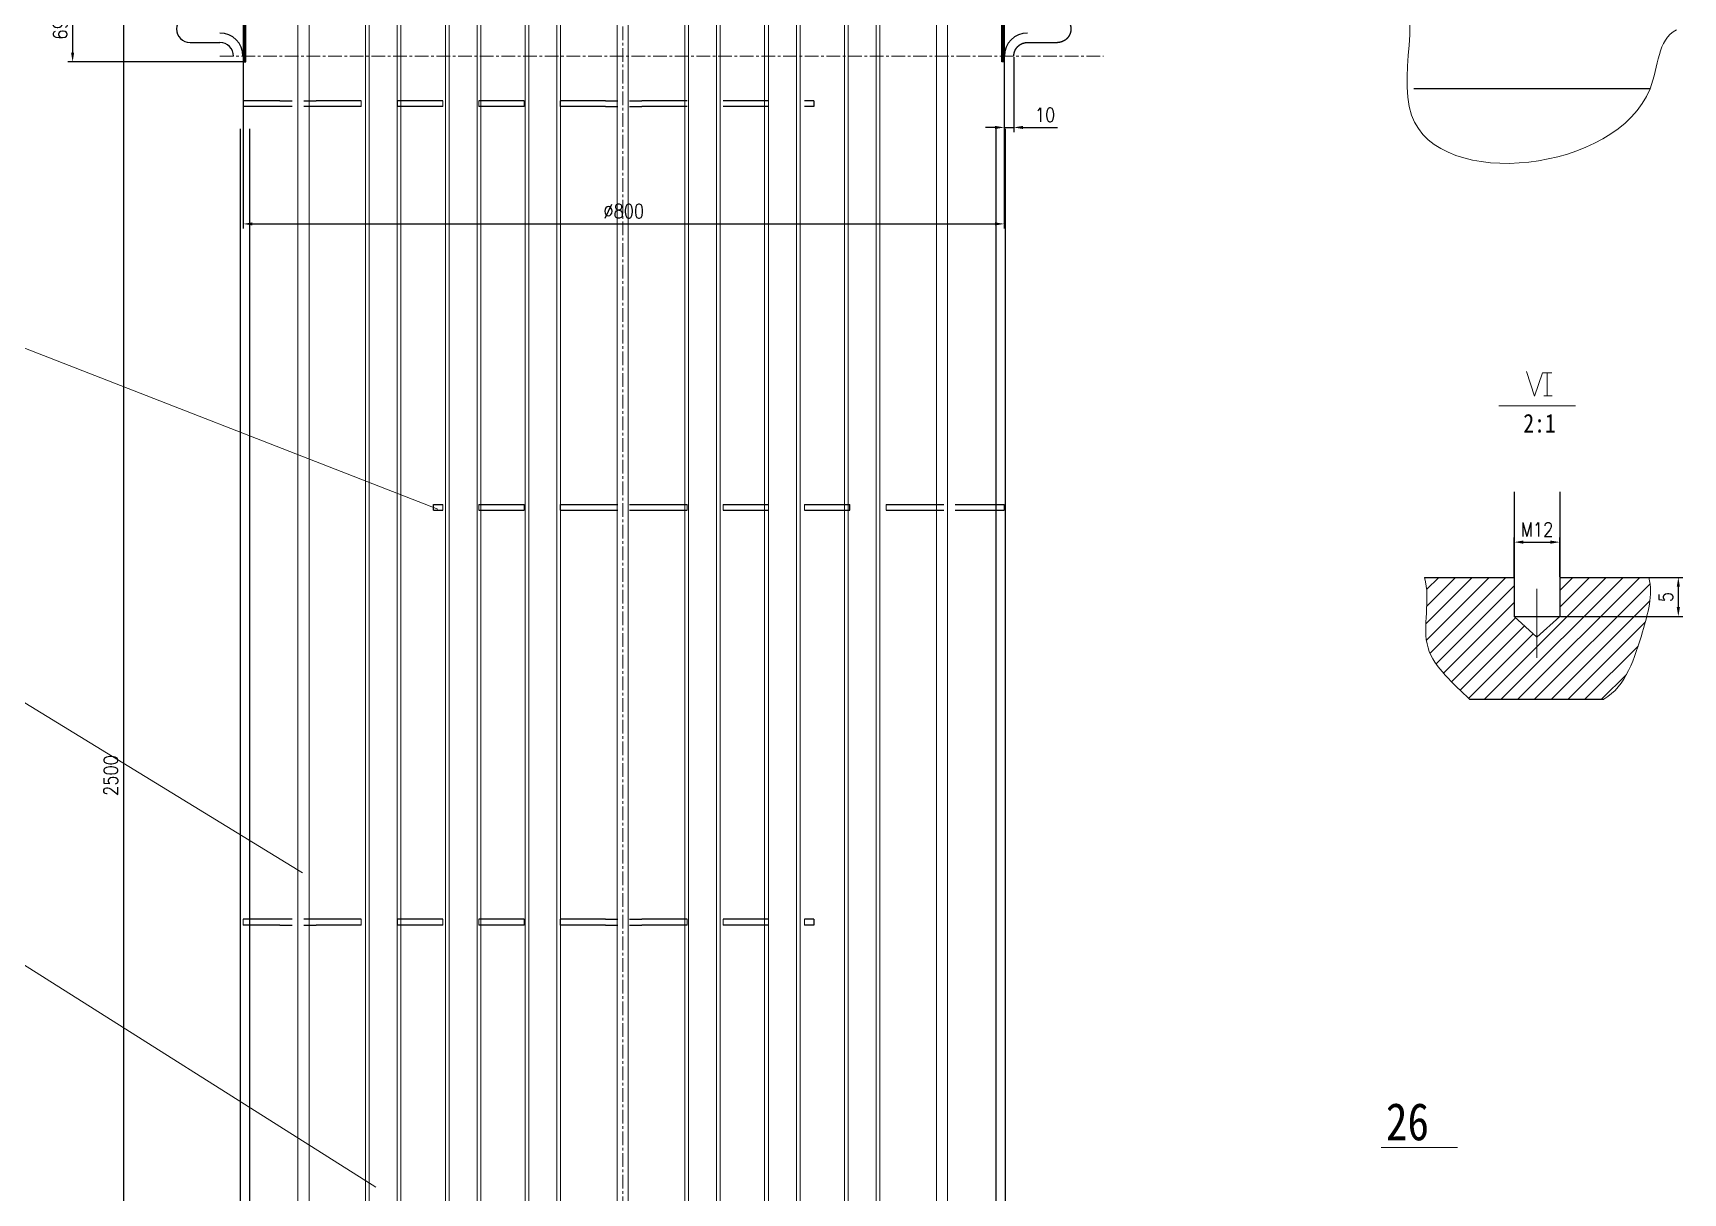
# Model space of a CAD drawing. Header units: millimetres. Extents: x -8339 to 1608, y -494 to 6634.
# Drawn here: x -7426 to -5656, y 2402 to 3646 of the extents above; entities that cross this region are included whole.
import ezdxf

# ---------------------------------------------------------------- set-up
doc = ezdxf.new("R2010")
doc.units = ezdxf.units.MM
doc.header["$LTSCALE"] = 38.720001
doc.linetypes.add('CENTER', pattern=[0.6, 0.375, -0.075, 0.075, -0.075])
doc.layers.get('0').update_dxf_attribs({"lineweight": 18})
for name, color, linetype, lineweight, true_color in [('中心线', 7, 'CENTER', 18, 0xcc0000), ('标注线', 3, 'Continuous', 9, 0x00ff00), ('细实线', 7, 'Continuous', 18, 0x002699)]:
    doc.layers.add(name, color=color, linetype=linetype, lineweight=lineweight, true_color=true_color)
doc.layers.add('粗实线', color=7, linetype='Continuous')
doc.styles.get("Standard").update_dxf_attribs({"font": 'txt.shx', "width": 0.85, "bigfont": 'gbcbig.shx'})
doc.dimstyles.new('ISO-25', dxfattribs={"dimtxt": 15, "dimasz": 10, "dimexe": 5, "dimexo": 0.625, "dimgap": 6, "dimtad": 1, "dimdec": 0, "dimtxsty": 'Standard', "dimcen": 2.5, "dimdle": 20, "dimadec": 0, "dimazin": 0, "dimtfac": 1, "dimtdec": 0, "dimtmove": 0, "dimatfit": 3, "dimfxl": 1, "dimlwd": -1, "dimlwe": -1, "dimarcsym": 0})

# ---------------------------------------------------------------- blocks, each defined once
blk = doc.blocks.new('*X9')
at = {"layer": '标注线', "lineweight": 18}
for points in [[(-7190.3, 3442.8), (-7190.3, 3439.5), (-7200.3, 3441.2)], [(-6394, 3442.8), (-6394, 3439.5), (-6384, 3441.2)]]:
    blk.add_hatch(color=0, dxfattribs=at).paths.add_polyline_path(points, flags=0)
at = {"layer": '标注线', "color": 0, "lineweight": -2}
for p, q in [((-7200.3, 3614.3), (-7200.3, 3436.2)), ((-6384, 3620.5), (-6384, 3436.2)), ((-7190.3, 3441.2), (-6394, 3441.2))]:
    blk.add_line(p, q, dxfattribs=at)
at = {"layer": '标注线', "color": 0, "insert": (-6792.1, 3454.7), "char_height": 15, "width": 71.946, "attachment_point": 5}
blk.add_mtext('\\T1;%%C800', dxfattribs=at)
blk = doc.blocks.new('*X10')
at = {"layer": '标注线', "lineweight": 18}
for points in [[(-6394, 3546.3), (-6394, 3542.9), (-6384, 3544.6)], [(-6363.8, 3546.3), (-6363.8, 3542.9), (-6373.8, 3544.6)]]:
    blk.add_hatch(color=0, dxfattribs=at).paths.add_polyline_path(points, flags=0)
at = {"layer": '标注线', "color": 0, "lineweight": -2}
for p, q in [((-6384, 3619.9), (-6384, 3539.6)), ((-6373.8, 3619.9), (-6373.8, 3539.6)), ((-6394, 3544.6), (-6404, 3544.6)), ((-6384, 3544.6), (-6373.8, 3544.6)), ((-6363.8, 3544.6), (-6326.9, 3544.6))]:
    blk.add_line(p, q, dxfattribs=at)
at = {"layer": '标注线', "color": 0, "insert": (-6340.3, 3558.1), "char_height": 15, "width": 36.429, "attachment_point": 5}
blk.add_mtext('\\T1;10', dxfattribs=at)
blk = doc.blocks.new('*X17')
at = {"layer": '标注线', "lineweight": 30}
for points in [[(-7330.3, 4091.4), (-7327, 4091.4), (-7328.6, 4101.4)], [(-7330.3, 1608.2), (-7327, 1608.2), (-7328.6, 1598.2)]]:
    blk.add_hatch(color=0, dxfattribs=at).paths.add_polyline_path(points, flags=0)
at = {"layer": '标注线', "color": 0, "lineweight": -2}
for p, q in [((-7270.1, 4101.4), (-7333.6, 4101.4)), ((-7328.6, 4091.4), (-7328.6, 1608.2)), ((-7251.4, 1598.2), (-7333.6, 1598.2))]:
    blk.add_line(p, q, dxfattribs=at)
at = {"layer": '标注线', "color": 0, "lineweight": 18, "insert": (-7342.1, 2849.8), "char_height": 15, "width": 72.857, "attachment_point": 5, "rotation": 90}
blk.add_mtext('\\T1;2500', dxfattribs=at)
blk = doc.blocks.new('*X18')
at = {"layer": '标注线', "lineweight": 30}
for points in [[(-7501.1, 5707), (-7497.7, 5707), (-7499.4, 5717)], [(-7501.1, 1608.2), (-7497.7, 1608.2), (-7499.4, 1598.2)]]:
    blk.add_hatch(color=0, dxfattribs=at).paths.add_polyline_path(points, flags=0)
at = {"layer": '标注线', "color": 0, "lineweight": -2}
for p, q in [((-7267.3, 5717), (-7504.4, 5717)), ((-7499.4, 5707), (-7499.4, 1608.2)), ((-7239, 1598.2), (-7504.4, 1598.2))]:
    blk.add_line(p, q, dxfattribs=at)
at = {"layer": '标注线', "color": 0, "lineweight": 18, "insert": (-7512.9, 3657.6), "char_height": 15, "width": 72.857, "attachment_point": 5, "rotation": 90}
blk.add_mtext('\\T1;4119', dxfattribs=at)
blk = doc.blocks.new('*X20')
at = {"layer": '标注线', "lineweight": 18}
for points in [[(-7384.8, 3674.2), (-7381.4, 3674.2), (-7383.1, 3684.2)], [(-7384.8, 3624.9), (-7381.4, 3624.9), (-7383.1, 3614.9)]]:
    blk.add_hatch(color=0, dxfattribs=at).paths.add_polyline_path(points, flags=0)
at = {"layer": '标注线', "color": 0, "lineweight": -2}
for p, q in [((-7198.1, 3684.2), (-7388.1, 3684.2)), ((-7383.1, 3674.2), (-7383.1, 3624.9)), ((-7198.1, 3614.9), (-7388.1, 3614.9))]:
    blk.add_line(p, q, dxfattribs=at)
at = {"layer": '标注线', "color": 0, "lineweight": 18, "insert": (-7396.6, 3649.6), "char_height": 15, "width": 36.429, "attachment_point": 5, "rotation": 90}
blk.add_mtext('\\T1;69', dxfattribs=at)
blk = doc.blocks.new('*X30')
at = {"layer": '细实线', "lineweight": 18}
for points in [[(-5827.3, 3101.7), (-5827.3, 3098.3), (-5837.3, 3100)], [(-5798.3, 3101.7), (-5798.3, 3098.3), (-5788.3, 3100)]]:
    blk.add_hatch(color=0, dxfattribs=at).paths.add_polyline_path(points, flags=0)
at = {"layer": '细实线', "color": 0, "lineweight": -2}
for p, q in [((-5837.3, 3062.8), (-5837.3, 3105)), ((-5827.3, 3100), (-5798.3, 3100)), ((-5788.3, 3062.8), (-5788.3, 3105))]:
    blk.add_line(p, q, dxfattribs=at)
at = {"layer": '细实线', "color": 0, "lineweight": 18, "insert": (-5812.8, 3113.5), "char_height": 15, "width": 58.286, "attachment_point": 5}
blk.add_mtext('\\T1;M12', dxfattribs=at)
blk = doc.blocks.new('*X31')
at = {"layer": '细实线', "lineweight": 18}
for points in [[(-5662.9, 3052.2), (-5659.5, 3052.2), (-5661.2, 3062.2)], [(-5662.9, 3030.3), (-5659.5, 3030.3), (-5661.2, 3020.3)]]:
    blk.add_hatch(color=0, dxfattribs=at).paths.add_polyline_path(points, flags=0)
at = {"layer": '细实线', "color": 0, "lineweight": -2}
for p, q in [((-5787.7, 3062.2), (-5656.2, 3062.2)), ((-5661.2, 3030.3), (-5661.2, 3052.2)), ((-5787.7, 3020.3), (-5656.2, 3020.3))]:
    blk.add_line(p, q, dxfattribs=at)
at = {"layer": '细实线', "color": 0, "lineweight": 18, "insert": (-5674.7, 3041.2), "char_height": 15, "width": 18.214, "attachment_point": 5, "rotation": 90}
blk.add_mtext('\\T1;5', dxfattribs=at)

msp = doc.modelspace()

# ---------------------------------------------------------------- hatches: boundary and pattern name
at = {"layer": '标注线'}
h = msp.add_hatch(dxfattribs=at)
h.set_pattern_fill('ANSI31', color=256, scale=0.25, style=0)
h.paths.add_polyline_path([(-6384, 3684.2), (-6386.8, 3684.2), (-6386.8, 3614.9), (-6384, 3614.9)], flags=0)
h.paths.add_polyline_path([(-7197.5, 3684.2), (-7200.3, 3684.2), (-7200.3, 3621.1), (-7197.5, 3621.1)], flags=0)
at = {"layer": '标注线', "lineweight": 18}
h = msp.add_hatch(dxfattribs=at)
h.set_pattern_fill('ANSI31', color=3, scale=0.25, style=0)
h.paths.add_polyline_path([(-7197.5, 3621.1), (-7200.3, 3621.1), (-7200.3, 3614.9), (-7197.5, 3614.9)], flags=0)
at = {"layer": '细实线', "lineweight": 30}
h = msp.add_hatch(dxfattribs=at)
h.set_pattern_fill('ANSI31', color=256, scale=4, style=0)
edge = h.paths.add_edge_path(flags=0)
edge.add_spline(control_points=[(-5741, 2931.5), (-5717.3, 2945.9), (-5701.5, 2996.4), (-5688.2, 3043.1), (-5692.8, 3062.2)], knot_values=[0, 0, 0, 0, 84.863356, 144.740299, 144.740299, 144.740299, 144.740299], weights=[1, 1, 1, 1, 1], degree=3, periodic=0)
edge.add_line((-5692.8, 3062.2), (-5788.3, 3062.2))
edge.add_line((-5788.3, 3062.2), (-5788.3, 3020.3))
edge.add_line((-5788.3, 3020.3), (-5812.8, 2998))
edge.add_line((-5812.8, 2998), (-5837.3, 3020.3))
edge.add_line((-5837.3, 3020.3), (-5837.3, 3062.2))
edge.add_line((-5837.3, 3062.2), (-5933.5, 3062.2))
edge.add_spline(control_points=[(-5933.5, 3062.2), (-5926.2, 3038), (-5946.1, 2983), (-5901.7, 2948.5), (-5885.2, 2931.5)], knot_values=[0, 0, 0, 0, 76.202028, 147.499423, 147.499423, 147.499423, 147.499423], weights=[1, 1, 1, 1, 1], degree=3, periodic=0)
edge.add_line((-5885.2, 2931.5), (-5741, 2931.5))

# ---------------------------------------------------------------- linework, layer by layer
at = {"color": 7, "linetype": 'Continuous'}
for p, q in [((-7073.5, 3573.1), (-7073.5, 3567)), ((-7034.7, 3573.1), (-7034.7, 3567)), ((-6986.2, 3573.1), (-6986.2, 3567)), ((-6947.4, 3573.1), (-6947.4, 3567)), ((-6898.8, 3573.1), (-6898.8, 3567)), ((-6860.1, 3573.1), (-6860.1, 3567)), ((-6986.2, 3134.4), (-6986.2, 3140.5)), ((-6947.4, 3134.4), (-6947.4, 3140.5)), ((-6898.8, 3134.4), (-6898.8, 3140.5)), ((-6860.1, 3134.4), (-6860.1, 3140.5)), ((-6724.2, 3134.4), (-6724.2, 3140.5)), ((-6685.4, 3134.4), (-6685.4, 3140.5)), ((-6636.9, 3134.4), (-6636.9, 3140.5)), ((-6598.1, 3134.4), (-6598.1, 3140.5)), ((-6510.8, 3134.4), (-6510.8, 3140.5)), ((-6384, 3134.4), (-6384, 3140.5)), ((-7200.3, 2695.6), (-7200.3, 2689.5)), ((-7073.5, 2695.6), (-7073.5, 2689.5)), ((-7034.7, 2695.6), (-7034.7, 2689.5)), ((-6986.2, 2695.6), (-6986.2, 2689.5)), ((-6947.4, 2695.6), (-6947.4, 2689.5)), ((-6898.8, 2695.6), (-6898.8, 2689.5)), ((-6860.1, 2695.6), (-6860.1, 2689.5)), ((-6724.2, 2695.6), (-6724.2, 2689.5)), ((-6685.4, 2695.6), (-6685.4, 2689.5)), ((-6636.9, 2695.6), (-6636.9, 2689.5)), ((-6598.1, 2695.6), (-6598.1, 2689.5))]:
    msp.add_line(p, q, dxfattribs=at)
at = {"layer": '中心线'}
for p, q in [((-6793.2, 6254.8), (-6793.2, 1037)), ((-7225.1, 3621.1), (-6277.7, 3621.1))]:
    msp.add_line(p, q, dxfattribs=at)
at = {"layer": '粗实线', "color": 7, "linetype": 'Continuous'}
for p, q in [((-7257.2, 3635.6), (-7225.1, 3635.6)), ((-7257.2, 3635.6), (-7225.1, 3635.6)), ((-6359.2, 3635.6), (-6327.1, 3635.6)), ((-6359.2, 3635.6), (-6327.1, 3635.6)), ((-7160.8, 3573.1), (-7200.3, 3573.1)), ((-7200.3, 3573.1), (-7200.3, 3567)), ((-7160.8, 3573.1), (-7200.3, 3573.1)), ((-7160.8, 3567), (-7200.3, 3567)), ((-7160.8, 3567), (-7200.3, 3567)), ((-7073.5, 3573.1), (-7122, 3573.1)), ((-7073.5, 3573.1), (-7122, 3573.1)), ((-7073.5, 3567), (-7122, 3567)), ((-7073.5, 3567), (-7122, 3567)), ((-6986.2, 3573.1), (-7034.7, 3573.1)), ((-6986.2, 3573.1), (-7034.7, 3573.1)), ((-6986.2, 3567), (-7034.7, 3567)), ((-6986.2, 3567), (-7034.7, 3567)), ((-6898.8, 3573.1), (-6947.4, 3573.1)), ((-6898.8, 3573.1), (-6947.4, 3573.1)), ((-6898.8, 3567), (-6947.4, 3567)), ((-6898.8, 3567), (-6947.4, 3567)), ((-6811.5, 3573.1), (-6860.1, 3573.1)), ((-6811.5, 3573.1), (-6860.1, 3573.1)), ((-6811.5, 3567), (-6860.1, 3567)), ((-6811.5, 3567), (-6860.1, 3567)), ((-6724.2, 3573.1), (-6772.8, 3573.1)), ((-6724.2, 3573.1), (-6772.8, 3573.1)), ((-6724.2, 3567), (-6772.8, 3567)), ((-6724.2, 3567), (-6772.8, 3567)), ((-6636.9, 3573.1), (-6685.4, 3573.1)), ((-6636.9, 3573.1), (-6685.4, 3573.1)), ((-6636.9, 3567), (-6685.4, 3567)), ((-6636.9, 3567), (-6685.4, 3567)), ((-6588.1, 3573.1), (-6598.1, 3573.1)), ((-6588.1, 3573.1), (-6598.1, 3573.1)), ((-6588.1, 3567), (-6598.1, 3567)), ((-6588.1, 3567), (-6598.1, 3567)), ((-6588.1, 3573.1), (-6588.1, 3567)), ((-7203.3, 3543), (-7203.3, 1595.2)), ((-7203.3, 3543), (-7203.3, 1595.2)), ((-7193.3, 3543), (-7193.3, 1595.2)), ((-7193.3, 3543), (-7193.3, 1595.2)), ((-6393, 3543), (-6393, 1962.3)), ((-6393, 3543), (-6393, 1962.3)), ((-6383, 3543), (-6383, 2027.4)), ((-6383, 3543), (-6383, 2027.4)), ((-6996.2, 3134.4), (-6996.2, 3140.5)), ((-6996.2, 3140.5), (-6986.2, 3140.5)), ((-6996.2, 3134.4), (-6996.2, 3140.5)), ((-6996.2, 3140.5), (-6986.2, 3140.5)), ((-6996.2, 3134.4), (-6986.2, 3134.4)), ((-6996.2, 3134.4), (-6986.2, 3134.4)), ((-6947.4, 3140.5), (-6898.8, 3140.5)), ((-6947.4, 3140.5), (-6898.8, 3140.5)), ((-6947.4, 3134.4), (-6898.8, 3134.4)), ((-6947.4, 3134.4), (-6898.8, 3134.4)), ((-6860.1, 3140.5), (-6811.5, 3140.5)), ((-6860.1, 3140.5), (-6811.5, 3140.5)), ((-6860.1, 3134.4), (-6811.5, 3134.4)), ((-6860.1, 3134.4), (-6811.5, 3134.4)), ((-6772.8, 3140.5), (-6724.2, 3140.5)), ((-6772.8, 3140.5), (-6724.2, 3140.5)), ((-6772.8, 3134.4), (-6724.2, 3134.4)), ((-6772.8, 3134.4), (-6724.2, 3134.4)), ((-6685.4, 3140.5), (-6636.9, 3140.5)), ((-6685.4, 3140.5), (-6636.9, 3140.5)), ((-6685.4, 3134.4), (-6636.9, 3134.4)), ((-6685.4, 3134.4), (-6636.9, 3134.4)), ((-6598.1, 3140.5), (-6549.6, 3140.5)), ((-6598.1, 3140.5), (-6549.6, 3140.5)), ((-6598.1, 3134.4), (-6549.6, 3134.4)), ((-6598.1, 3134.4), (-6549.6, 3134.4)), ((-6549.6, 3134.4), (-6549.6, 3140.5)), ((-6510.8, 3140.5), (-6462.3, 3140.5)), ((-6510.8, 3140.5), (-6462.3, 3140.5)), ((-6510.8, 3134.4), (-6462.3, 3134.4)), ((-6510.8, 3134.4), (-6462.3, 3134.4)), ((-6423.5, 3140.5), (-6384, 3140.5)), ((-6423.5, 3140.5), (-6384, 3140.5)), ((-6423.5, 3134.4), (-6384, 3134.4)), ((-6423.5, 3134.4), (-6384, 3134.4)), ((-7160.8, 2695.6), (-7200.3, 2695.6)), ((-7160.8, 2695.6), (-7200.3, 2695.6)), ((-7073.5, 2695.6), (-7122, 2695.6)), ((-7073.5, 2695.6), (-7122, 2695.6)), ((-6986.2, 2695.6), (-7034.7, 2695.6)), ((-6986.2, 2695.6), (-7034.7, 2695.6)), ((-6898.8, 2695.6), (-6947.4, 2695.6)), ((-6898.8, 2695.6), (-6947.4, 2695.6)), ((-6811.5, 2695.6), (-6860.1, 2695.6)), ((-6811.5, 2695.6), (-6860.1, 2695.6)), ((-6724.2, 2695.6), (-6772.8, 2695.6)), ((-6724.2, 2695.6), (-6772.8, 2695.6)), ((-6636.9, 2695.6), (-6685.4, 2695.6)), ((-6636.9, 2695.6), (-6685.4, 2695.6)), ((-6588.1, 2695.6), (-6598.1, 2695.6)), ((-6588.1, 2695.6), (-6598.1, 2695.6)), ((-6588.1, 2695.6), (-6588.1, 2689.5)), ((-6588.1, 2695.6), (-6588.1, 2689.5)), ((-7160.8, 2689.5), (-7200.3, 2689.5)), ((-7160.8, 2689.5), (-7200.3, 2689.5)), ((-7073.5, 2689.5), (-7122, 2689.5)), ((-7073.5, 2689.5), (-7122, 2689.5)), ((-6986.2, 2689.5), (-7034.7, 2689.5)), ((-6986.2, 2689.5), (-7034.7, 2689.5)), ((-6898.8, 2689.5), (-6947.4, 2689.5)), ((-6898.8, 2689.5), (-6947.4, 2689.5)), ((-6811.5, 2689.5), (-6860.1, 2689.5)), ((-6811.5, 2689.5), (-6860.1, 2689.5)), ((-6724.2, 2689.5), (-6772.8, 2689.5)), ((-6724.2, 2689.5), (-6772.8, 2689.5)), ((-6636.9, 2689.5), (-6685.4, 2689.5)), ((-6636.9, 2689.5), (-6685.4, 2689.5)), ((-6588.1, 2689.5), (-6598.1, 2689.5)), ((-6588.1, 2689.5), (-6598.1, 2689.5))]:
    msp.add_line(p, q, dxfattribs=at)
at = {"layer": '粗实线', "color": 40, "linetype": 'Continuous'}
msp.add_line((-5691.5, 3586), (-5944.8, 3586), dxfattribs=at)
at = {"layer": '粗实线'}
for p, q in [((-7160.8, 3573.1), (-7147.5, 3573.1)), ((-7147.5, 3567), (-7160.8, 3567)), ((-7135.3, 3573.1), (-7122, 3573.1)), ((-7122, 3567), (-7135.3, 3567)), ((-6811.5, 3573.1), (-6798.3, 3573.1)), ((-6811.5, 3567), (-6798.3, 3567)), ((-6786, 3573.1), (-6772.8, 3573.1)), ((-6786, 3567), (-6772.8, 3567)), ((-5837.3, 3154.1), (-5837.3, 3020.3)), ((-5788.3, 3153.9), (-5788.3, 3020.3)), ((-6811.5, 3140.5), (-6798.3, 3140.5)), ((-6811.5, 3134.4), (-6798.3, 3134.4)), ((-6786, 3140.5), (-6772.8, 3140.5)), ((-6786, 3134.4), (-6772.8, 3134.4)), ((-6462.3, 3140.5), (-6449, 3140.5)), ((-6462.3, 3134.4), (-6449, 3134.4)), ((-6436.8, 3140.5), (-6423.5, 3140.5)), ((-6436.8, 3134.4), (-6423.5, 3134.4)), ((-5837.3, 3020.3), (-5788.3, 3020.3)), ((-7147.5, 2695.6), (-7160.8, 2695.6)), ((-7122, 2695.6), (-7135.3, 2695.6)), ((-6811.5, 2695.6), (-6798.3, 2695.6)), ((-6786, 2695.6), (-6772.8, 2695.6)), ((-7160.8, 2689.5), (-7147.5, 2689.5)), ((-7135.3, 2689.5), (-7122, 2689.5)), ((-6811.5, 2689.5), (-6798.3, 2689.5)), ((-6786, 2689.5), (-6772.8, 2689.5))]:
    msp.add_line(p, q, dxfattribs=at)
at = {"layer": '粗实线', "lineweight": 18}
for p, q in [((-5824.1, 3283), (-5815.4, 3256.5)), ((-5815.4, 3256.5), (-5806.7, 3281.6)), ((-5806.7, 3281.6), (-5796.8, 3281.6)), ((-5801.7, 3281.6), (-5801.7, 3256.8)), ((-5805.6, 3256.8), (-5796.6, 3256.8)), ((-5853.6, 3246), (-5771.4, 3246)), ((-5837.3, 3020.3), (-5812.8, 2998)), ((-5812.8, 2998), (-5788.3, 3020.3))]:
    msp.add_line(p, q, dxfattribs=at)
at = {"layer": '粗实线', "color": 6, "linetype": 'Continuous'}
for p, q in [((-5933.5, 3062.2), (-5837.3, 3062.2)), ((-5788.3, 3062.2), (-5692.8, 3062.2)), ((-5885.2, 2931.5), (-5741, 2931.5))]:
    msp.add_line(p, q, dxfattribs=at)
at = {"layer": '粗实线'}
for points in [[(-7200.3, 3614.9), (-7197.5, 3614.9), (-7197.5, 3684.2), (-7200.3, 3684.2)], [(-6384, 3614.9), (-6386.8, 3614.9), (-6386.8, 3684.2), (-6384, 3684.2)]]:
    msp.add_lwpolyline(points, close=True, dxfattribs=at)
at = {"layer": '粗实线', "color": 7, "linetype": 'Continuous'}
for centre, radius, start, end in [((-7257.2, 3650.2), 14.5, 90, 270), ((-7225.1, 3621.1), 24.7, 0, 90), ((-6359.2, 3621.1), 24.7, 90, 180), ((-7225.1, 3621.1), 14.5, 0, 90)]:
    msp.add_arc(centre, radius, start, end, dxfattribs=at)
for points, knots in [([(-6327.1, 3664.7), (-6327, 3664.7), (-6326.9, 3664.7), (-6326.6, 3664.7), (-6326.4, 3664.7), (-6326.2, 3664.7), (-6325.9, 3664.7), (-6325.7, 3664.7), (-6325.4, 3664.6), (-6325.2, 3664.6), (-6324.9, 3664.6), (-6324.6, 3664.5), (-6324.4, 3664.5), (-6324.1, 3664.4), (-6323.8, 3664.4), (-6323.6, 3664.3), (-6323.3, 3664.2), (-6323, 3664.1), (-6322.8, 3664.1), (-6322.6, 3664), (-6322.5, 3664), (-6322.3, 3663.9), (-6322.2, 3663.9), (-6322, 3663.8), (-6321.9, 3663.8), (-6321.7, 3663.7), (-6321.6, 3663.6), (-6321.5, 3663.6), (-6321.3, 3663.5), (-6321.2, 3663.5), (-6321, 3663.4), (-6320.9, 3663.3), (-6320.7, 3663.3), (-6320.6, 3663.2), (-6320.4, 3663.1), (-6320.3, 3663), (-6320.1, 3663), (-6320, 3662.9), (-6319.8, 3662.8), (-6319.7, 3662.7), (-6319.5, 3662.6), (-6319.4, 3662.5), (-6319.2, 3662.4), (-6319.1, 3662.3), (-6319, 3662.2), (-6318.8, 3662.1), (-6318.7, 3662), (-6318.5, 3661.9), (-6318.4, 3661.8), (-6318.2, 3661.7), (-6318.1, 3661.6), (-6317.9, 3661.5), (-6317.8, 3661.4), (-6317.7, 3661.2), (-6317.5, 3661.1), (-6317.4, 3661), (-6317.2, 3660.9), (-6317.1, 3660.7), (-6316.9, 3660.6), (-6316.8, 3660.5), (-6316.7, 3660.3), (-6316.5, 3660.2), (-6316.4, 3660), (-6316.3, 3659.9), (-6316.1, 3659.7), (-6316, 3659.6), (-6315.9, 3659.4), (-6315.8, 3659.3), (-6315.6, 3659.1), (-6315.5, 3659), (-6315.4, 3658.8), (-6315.3, 3658.6), (-6315.1, 3658.5), (-6315, 3658.3), (-6314.9, 3658.1), (-6314.8, 3657.9), (-6314.7, 3657.8), (-6314.6, 3657.6), (-6314.5, 3657.4), (-6314.4, 3657.2), (-6314.3, 3657), (-6314.2, 3656.8), (-6314.1, 3656.6), (-6314, 3656.5), (-6313.9, 3656.3), (-6313.8, 3656.1), (-6313.7, 3655.9), (-6313.6, 3655.7), (-6313.5, 3655.5), (-6313.5, 3655.2), (-6313.4, 3655), (-6313.3, 3654.8), (-6313.2, 3654.6), (-6313.2, 3654.4), (-6313.1, 3654.2), (-6313.1, 3654), (-6313, 3653.8), (-6312.9, 3653.5), (-6312.9, 3653.3), (-6312.9, 3653.1), (-6312.8, 3652.9), (-6312.8, 3652.7), (-6312.7, 3652.4), (-6312.7, 3652.2), (-6312.7, 3652), (-6312.6, 3651.8), (-6312.6, 3651.5), (-6312.6, 3651.3), (-6312.6, 3651.1), (-6312.6, 3650.9), (-6312.6, 3650.6), (-6312.6, 3650.4), (-6312.6, 3650.2), (-6312.6, 3650), (-6312.6, 3649.7), (-6312.6, 3649.5), (-6312.6, 3649.3), (-6312.6, 3649.1), (-6312.6, 3648.8), (-6312.6, 3648.6), (-6312.7, 3648.4), (-6312.7, 3648.2), (-6312.7, 3647.9), (-6312.8, 3647.7), (-6312.8, 3647.5), (-6312.9, 3647.3), (-6312.9, 3647), (-6312.9, 3646.8), (-6313, 3646.6), (-6313.1, 3646.4), (-6313.1, 3646.2), (-6313.2, 3646), (-6313.2, 3645.8), (-6313.3, 3645.5), (-6313.4, 3645.3), (-6313.5, 3645.1), (-6313.5, 3644.9), (-6313.6, 3644.7), (-6313.7, 3644.5), (-6313.8, 3644.3), (-6313.9, 3644.1), (-6314, 3643.9), (-6314.1, 3643.7), (-6314.2, 3643.5), (-6314.3, 3643.3), (-6314.4, 3643.2), (-6314.5, 3643), (-6314.6, 3642.8), (-6314.7, 3642.6), (-6314.8, 3642.4), (-6314.9, 3642.3), (-6315, 3642.1), (-6315.1, 3641.9), (-6315.3, 3641.7), (-6315.4, 3641.6), (-6315.5, 3641.4), (-6315.6, 3641.2), (-6315.8, 3641.1), (-6315.9, 3640.9), (-6316, 3640.8), (-6316.1, 3640.6), (-6316.3, 3640.5), (-6316.4, 3640.3), (-6316.5, 3640.2), (-6316.7, 3640), (-6316.8, 3639.9), (-6316.9, 3639.8), (-6317.1, 3639.6), (-6317.2, 3639.5), (-6317.4, 3639.4), (-6317.5, 3639.3), (-6317.7, 3639.1), (-6317.8, 3639), (-6317.9, 3638.9), (-6318.1, 3638.8), (-6318.2, 3638.7), (-6318.4, 3638.6), (-6318.5, 3638.4), (-6318.7, 3638.3), (-6318.8, 3638.2), (-6319, 3638.1), (-6319.1, 3638), (-6319.2, 3637.9), (-6319.4, 3637.9), (-6319.5, 3637.8), (-6319.7, 3637.7), (-6319.8, 3637.6), (-6320, 3637.5), (-6320.1, 3637.4), (-6320.3, 3637.3), (-6320.4, 3637.3), (-6320.6, 3637.2), (-6320.7, 3637.1), (-6320.9, 3637), (-6321, 3637), (-6321.2, 3636.9), (-6321.3, 3636.8), (-6321.5, 3636.8), (-6321.6, 3636.7), (-6321.7, 3636.7), (-6321.9, 3636.6), (-6322, 3636.6), (-6322.2, 3636.5), (-6322.3, 3636.5), (-6322.5, 3636.4), (-6322.6, 3636.4), (-6322.8, 3636.3), (-6323, 3636.2), (-6323.3, 3636.1), (-6323.6, 3636.1), (-6323.8, 3636), (-6324.1, 3636), (-6324.4, 3635.9), (-6324.6, 3635.9), (-6324.9, 3635.8), (-6325.2, 3635.8), (-6325.4, 3635.7), (-6325.7, 3635.7), (-6325.9, 3635.7), (-6326.2, 3635.7), (-6326.4, 3635.7), (-6326.6, 3635.7), (-6326.9, 3635.6), (-6327, 3635.6), (-6327.1, 3635.6)], [0, 0, 0, 0, 23492.258462, 47354.403282, 71592.115046, 96211.054513, 121216.853968, 146615.108538, 172411.360157, 198611.090237, 225219.702252, 252242.510221, 279684.722652, 307551.427921, 335847.575834, 364577.961241, 393747.204539, 423359.733703, 453419.762747, 468619.039389, 483931.66828, 499358.105574, 514898.790753, 530554.145686, 546324.572607, 562210.453064, 578212.149956, 594330.003263, 610564.331265, 626915.429523, 643383.569613, 659968.99872, 676671.937849, 693492.582604, 710431.101062, 727487.632571, 744662.288946, 761955.15134, 779366.270369, 796895.665224, 814543.322862, 832309.196308, 850193.205028, 868195.233676, 886315.130607, 904552.706905, 922907.737411, 941379.956738, 959969.061674, 978674.708744, 997496.511873, 1016434.045159, 1035486.838767, 1054654.380564, 1073936.114105, 1093331.437596, 1112839.704085, 1132460.220437, 1152192.24634, 1172034.995446, 1191987.631143, 1212049.26976, 1232218.978103, 1252495.773623, 1272878.623322, 1293366.44456, 1313958.102743, 1334652.412901, 1355448.138898, 1376343.992144, 1397338.63394, 1418430.672021, 1439618.663759, 1460901.112861, 1482276.473198, 1503743.145737, 1525299.47996, 1546943.774677, 1568674.277723, 1590489.185341, 1612386.645748, 1634364.754697, 1656421.561199, 1678555.065631, 1700763.218659, 1723043.927008, 1745395.049339, 1767814.398961, 1790299.746589, 1812848.818408, 1835459.298779, 1858128.83286, 1880855.023222, 1903635.437019, 1926467.603002, 1949349.01399, 1972277.130992, 1995249.379823, 2018263.157251, 2041315.830927, 2064404.739513, 2087527.197931, 2110680.495098, 2133861.899625, 2157068.659384, 2180298.002988, 2203547.144063, 2226813.281127, 2250093.601083, 2273385.278513, 2296685.482703, 2319991.373967, 2343300.110225, 2366608.845971, 2389914.737749, 2413214.941426, 2436506.619368, 2459786.938812, 2483053.075876, 2506302.216951, 2529531.561064, 2552738.320315, 2575919.724842, 2599073.022515, 2622195.480428, 2645284.389517, 2668337.062692, 2691350.84062, 2714323.08945, 2737251.205957, 2760132.617439, 2782964.78293, 2805745.196727, 2828471.387576, 2851140.921172, 2873751.402026, 2896300.473845, 2918785.820996, 2941205.171092, 2963556.292952, 2985837.001301, 3008045.154793, 3030178.658765, 3052235.465266, 3074213.57467, 3096111.034626, 3117925.942691, 3139656.445294, 3161300.74001, 3182857.074669, 3204323.747208, 3225699.107118, 3246981.556643, 3268169.547961, 3289261.586043, 3310256.227838, 3331152.081492, 3351947.807087, 3372642.117642, 3393233.775432, 3413721.59667, 3434104.446753, 3454381.242272, 3474550.950616, 3494612.589233, 3514565.22493, 3534407.973676, 3554139.999934, 3573760.515935, 3593268.782424, 3612664.105916, 3631945.839457, 3651113.381584, 3670166.175192, 3689103.708157, 3707925.511286, 3726631.158357, 3745220.263292, 3763692.482919, 3782047.51313, 3800285.089428, 3818404.986644, 3836407.015292, 3854291.023738, 3872056.897184, 3889704.555085, 3907233.949941, 3924645.068717, 3941937.931111, 3959112.587485, 3976169.118994, 3993107.637452, 4009928.282208, 4026631.221337, 4043216.650444, 4059684.790534, 4076035.888791, 4092270.216995, 4108388.070105, 4124389.766997, 4140275.647454, 4156046.074376, 4171701.429309, 4187242.114487, 4202668.551781, 4217981.180673, 4233180.457314, 4263240.486358, 4292853.015661, 4322022.258831, 4350752.644357, 4379048.79216, 4406915.497429, 4434357.70986, 4461380.517829, 4487989.129844, 4514188.859924, 4539985.111543, 4565383.366158, 4590389.165614, 4615008.105081, 4639245.816824, 4663107.961644, 4686600.220106, 4686600.220106, 4686600.220106, 4686600.220106]), ([(-6373.8, 3621.1), (-6373.8, 3621.2), (-6373.8, 3621.4), (-6373.8, 3621.8), (-6373.8, 3622), (-6373.7, 3622.2), (-6373.7, 3622.4), (-6373.7, 3622.6), (-6373.7, 3622.7), (-6373.7, 3622.9), (-6373.6, 3623.1), (-6373.6, 3623.2), (-6373.6, 3623.4), (-6373.6, 3623.6), (-6373.5, 3623.8), (-6373.5, 3623.9), (-6373.5, 3624.1), (-6373.4, 3624.3), (-6373.4, 3624.4), (-6373.4, 3624.6), (-6373.3, 3624.8), (-6373.3, 3624.9), (-6373.2, 3625.1), (-6373.2, 3625.3), (-6373.1, 3625.4), (-6373.1, 3625.6), (-6373, 3625.8), (-6372.9, 3626), (-6372.9, 3626.1), (-6372.8, 3626.3), (-6372.8, 3626.5), (-6372.7, 3626.6), (-6372.6, 3626.8), (-6372.5, 3627), (-6372.5, 3627.1), (-6372.4, 3627.3), (-6372.3, 3627.5), (-6372.2, 3627.6), (-6372.2, 3627.8), (-6372.1, 3627.9), (-6372, 3628.1), (-6371.9, 3628.3), (-6371.8, 3628.4), (-6371.7, 3628.6), (-6371.6, 3628.7), (-6371.5, 3628.9), (-6371.4, 3629.1), (-6371.3, 3629.2), (-6371.2, 3629.4), (-6371.1, 3629.5), (-6371, 3629.7), (-6370.9, 3629.8), (-6370.8, 3630), (-6370.6, 3630.1), (-6370.5, 3630.3), (-6370.4, 3630.4), (-6370.3, 3630.6), (-6370.2, 3630.7), (-6370, 3630.8), (-6369.9, 3631), (-6369.8, 3631.1), (-6369.7, 3631.3), (-6369.5, 3631.4), (-6369.4, 3631.5), (-6369.3, 3631.7), (-6369.1, 3631.8), (-6369, 3631.9), (-6368.8, 3632), (-6368.7, 3632.2), (-6368.5, 3632.3), (-6368.4, 3632.4), (-6368.3, 3632.5), (-6368.1, 3632.6), (-6368, 3632.7), (-6367.8, 3632.9), (-6367.7, 3633), (-6367.5, 3633.1), (-6367.4, 3633.2), (-6367.2, 3633.3), (-6367, 3633.4), (-6366.9, 3633.5), (-6366.7, 3633.6), (-6366.6, 3633.7), (-6366.4, 3633.8), (-6366.2, 3633.8), (-6366.1, 3633.9), (-6365.9, 3634), (-6365.8, 3634.1), (-6365.6, 3634.2), (-6365.4, 3634.3), (-6365.3, 3634.3), (-6365.1, 3634.4), (-6364.9, 3634.5), (-6364.8, 3634.6), (-6364.6, 3634.6), (-6364.4, 3634.7), (-6364.3, 3634.8), (-6364.1, 3634.8), (-6363.9, 3634.9), (-6363.7, 3634.9), (-6363.6, 3635), (-6363.4, 3635), (-6363.2, 3635.1), (-6363.1, 3635.1), (-6362.9, 3635.2), (-6362.7, 3635.2), (-6362.6, 3635.3), (-6362.4, 3635.3), (-6362.2, 3635.3), (-6362.1, 3635.4), (-6361.9, 3635.4), (-6361.7, 3635.4), (-6361.5, 3635.5), (-6361.4, 3635.5), (-6361.2, 3635.5), (-6361, 3635.5), (-6360.9, 3635.6), (-6360.7, 3635.6), (-6360.5, 3635.6), (-6360.4, 3635.6), (-6360.2, 3635.6), (-6359.9, 3635.6), (-6359.6, 3635.6), (-6359.3, 3635.6), (-6359.2, 3635.6)], [0, 0, 0, 0, 36587.796409, 73504.39236, 110744.856997, 129485.187903, 148304.451634, 167201.913559, 186176.811604, 205228.35861, 224355.739234, 243558.112244, 262834.608185, 282184.331704, 301606.359489, 321099.742448, 340663.504126, 360296.639948, 379998.119769, 399766.887105, 419601.857581, 439501.921292, 459465.941678, 479492.756975, 499581.177663, 519729.990612, 539937.955885, 560203.809698, 580526.262089, 600904.000402, 621335.686754, 641819.959621, 662355.434442, 682940.703274, 703574.337988, 724254.885573, 744980.873019, 765750.807368, 786563.173846, 807416.438506, 828309.049001, 849239.433665, 870206.002456, 891207.149141, 912241.250725, 933306.668884, 954401.74871, 975524.822059, 996674.206864, 1017848.208307, 1039045.119312, 1060263.221537, 1081500.786775, 1102756.076176, 1124027.34315, 1145312.83171, 1166610.781154, 1187919.421541, 1209236.980218, 1230561.678579, 1251891.734868, 1273225.364301, 1294560.78092, 1315896.19754, 1337229.827382, 1358559.883643, 1379884.582042, 1401202.140296, 1422510.780682, 1443808.730126, 1465094.219046, 1486365.48602, 1507620.775073, 1528858.340761, 1550076.442988, 1571273.353992, 1592447.35576, 1613596.740245, 1634719.813435, 1655814.893429, 1676880.31111, 1697914.412693, 1718915.559866, 1739882.128938, 1760812.513107, 1781705.123334, 1802558.388258, 1823370.754479, 1844140.689078, 1864866.677035, 1885547.223868, 1906180.858582, 1926766.127639, 1947301.602241, 1967785.875109, 1988217.561461, 2008595.299773, 2028917.752165, 2049183.605976, 2069391.571251, 2089540.384199, 2109628.805429, 2129655.620182, 2149619.640569, 2169519.704425, 2189354.675311, 2209123.442096, 2228824.922597, 2248458.058298, 2268021.81942, 2287515.202486, 2306937.230729, 2326286.953782, 2345563.449637, 2364765.822648, 2383893.203272, 2402944.750278, 2421919.648885, 2440817.110246, 2459636.373978, 2478376.704924, 2515617.169561, 2552533.765493, 2589121.562469, 2589121.562469, 2589121.562469, 2589121.562469])]:
    msp.add_open_spline(points, degree=3, knots=knots, dxfattribs=at)
at = {"layer": '细实线'}
for p, q in [((-7141.6, 5629.8), (-7141.6, 1587.9)), ((-7129.6, 5629.8), (-7129.6, 1587.9)), ((-6799.2, 5629.8), (-6799.2, 1587.9)), ((-6787.2, 5629.8), (-6787.2, 1587.9)), ((-6456.8, 5629.8), (-6456.8, 1587.9)), ((-6444.8, 5629.8), (-6444.8, 1587.9))]:
    msp.add_line(p, q, dxfattribs=at)
at = {"layer": '细实线', "color": 7, "linetype": 'Continuous'}
for p, q in [((-7069, 1566.2), (-7069, 5637.8)), ((-7069, 1566.2), (-7069, 5637.8)), ((-7065, 1566.2), (-7065, 5637.8)), ((-7065, 1566.2), (-7065, 5637.8)), ((-7035, 1566.2), (-7035, 5637.8)), ((-7035, 1566.2), (-7035, 5637.8)), ((-7031, 1566.2), (-7031, 5637.8)), ((-7031, 1566.2), (-7031, 5637.8)), ((-6983.4, 1566.2), (-6983.4, 5637.8)), ((-6983.4, 1566.2), (-6983.4, 5637.8)), ((-6979.4, 1566.2), (-6979.4, 5637.8)), ((-6979.4, 1566.2), (-6979.4, 5637.8)), ((-6949.4, 1566.2), (-6949.4, 5637.8)), ((-6949.4, 1566.2), (-6949.4, 5637.8)), ((-6945.4, 1566.2), (-6945.4, 5637.8)), ((-6945.4, 1566.2), (-6945.4, 5637.8)), ((-6897.8, 1566.2), (-6897.8, 5637.8)), ((-6897.8, 1566.2), (-6897.8, 5637.8)), ((-6893.8, 1566.2), (-6893.8, 5637.8)), ((-6893.8, 1566.2), (-6893.8, 5637.8)), ((-6863.8, 1566.2), (-6863.8, 5637.8)), ((-6863.8, 1566.2), (-6863.8, 5637.8)), ((-6859.8, 1566.2), (-6859.8, 5637.8)), ((-6859.8, 1566.2), (-6859.8, 5637.8)), ((-6726.6, 1566.2), (-6726.6, 5637.8)), ((-6726.6, 1566.2), (-6726.6, 5637.8)), ((-6722.6, 1566.2), (-6722.6, 5637.8)), ((-6722.6, 1566.2), (-6722.6, 5637.8)), ((-6692.6, 1566.2), (-6692.6, 5637.8)), ((-6692.6, 1566.2), (-6692.6, 5637.8)), ((-6688.6, 1566.2), (-6688.6, 5637.8)), ((-6688.6, 1566.2), (-6688.6, 5637.8)), ((-6641, 1566.2), (-6641, 5637.8)), ((-6641, 1566.2), (-6641, 5637.8)), ((-6637, 1566.2), (-6637, 5637.8)), ((-6637, 1566.2), (-6637, 5637.8)), ((-6607, 1566.2), (-6607, 5637.8)), ((-6607, 1566.2), (-6607, 5637.8)), ((-6603, 1566.2), (-6603, 5637.8)), ((-6603, 1566.2), (-6603, 5637.8)), ((-6555.4, 1566.2), (-6555.4, 5637.8)), ((-6555.4, 1566.2), (-6555.4, 5637.8)), ((-6551.4, 1566.2), (-6551.4, 5637.8)), ((-6551.4, 1566.2), (-6551.4, 5637.8)), ((-6521.4, 1566.2), (-6521.4, 5637.8)), ((-6521.4, 1566.2), (-6521.4, 5637.8)), ((-6517.4, 1566.2), (-6517.4, 5637.8)), ((-6517.4, 1566.2), (-6517.4, 5637.8))]:
    msp.add_line(p, q, dxfattribs=at)
at = {"layer": '细实线', "lineweight": 18}
for p, q in [((-6991.6, 3135.3), (-7993, 3525.4)), ((-7136.7, 2745.3), (-7992.1, 3269.1)), ((-5812.8, 3050), (-5812.8, 2976)), ((-7058, 2408.6), (-7990.9, 2997.2)), ((-5980, 2451), (-5898, 2451))]:
    msp.add_line(p, q, dxfattribs=at)
at = {"layer": '细实线'}
for points, knots in [([(-5974.1, 3705.5), (-5926.5, 3690), (-6029.5, 3462), (-5675.3, 3503), (-5683.8, 3638.7), (-5663.3, 3649.2)], [0, 0, 0, 0, 28953.350874, 78531.63479, 91865.931652, 91865.931652, 91865.931652, 91865.931652]), ([(-5933.5, 3062.2), (-5926.2, 3038), (-5946.1, 2983), (-5901.7, 2948.5), (-5885.2, 2931.5)], [0, 0, 0, 0, 25380.914436, 49128.223166, 49128.223166, 49128.223166, 49128.223166]), ([(-5692.8, 3062.2), (-5688.2, 3043.1), (-5701.5, 2996.4), (-5717.3, 2945.9), (-5741, 2931.5)], [0, 0, 0, 0, 19811.141448, 47889.394094, 47889.394094, 47889.394094, 47889.394094])]:
    msp.add_open_spline(points, degree=3, knots=knots, dxfattribs=at)

# ---------------------------------------------------------------- texts
at = {"layer": '粗实线', "lineweight": 18, "insert": (-5827.4, 3237.5), "char_height": 20, "width": 104, "attachment_point": 1}
msp.add_mtext('\\T1;{\\fFangSong|b0|i0|c0|p13;2:1}', dxfattribs=at)
at = {"layer": '细实线', "color": 3, "lineweight": 18, "insert": (-5974.8, 2498.7), "char_height": 40, "width": 63.415, "attachment_point": 1}
msp.add_mtext('\\T1;{\\fFangSong|b0|i0|c0|p13;26}', dxfattribs=at)

# ---------------------------------------------------------------- dimensions: what is measured, and where the dimension line sits
at = {"layer": '标注线', "color": 3, "lineweight": 18}
dim = msp.add_linear_dim(base=(-7499.4, 1598.2), p1=(-7266.6, 5717), p2=(-7238.4, 1598.2), angle=90, dimstyle='ISO-25', override={"dimsah": 1, "dimtolj": 1}, dxfattribs=at)
dim.commit()
dim.dimension.update_dxf_attribs({"geometry": '*X18', "text_midpoint": (-7499.4, 3657.6), "dimtype": 160})
dim = msp.add_linear_dim(base=(-7328.6, 1598.2), p1=(-7269.4, 4101.4), p2=(-7250.8, 1598.2), angle=90, text='2500', dimstyle='ISO-25', override={"dimsah": 1, "dimtolj": 1}, dxfattribs=at)
dim.commit()
dim.dimension.update_dxf_attribs({"geometry": '*X17', "text_midpoint": (-7328.6, 2849.8)})
dim = msp.add_linear_dim(base=(-7383.1, 3614.9), p1=(-7197.5, 3684.2), p2=(-7197.5, 3614.9), angle=90, dimstyle='ISO-25', override={"dimsah": 1, "dimtolj": 1}, dxfattribs=at)
dim.commit()
dim.dimension.update_dxf_attribs({"geometry": '*X20', "text_midpoint": (-7383.1, 3649.6)})
at = {"layer": '标注线'}
dim = msp.add_linear_dim(base=(-6384, 3441.2), p1=(-7200.3, 3614.9), p2=(-6384, 3621.1), text='%%C800', dimstyle='ISO-25', override={"dimsah": 1, "dimtolj": 1}, dxfattribs=at)
dim.commit()
dim.dimension.update_dxf_attribs({"geometry": '*X9', "text_midpoint": (-6792.1, 3441.2), "dimtype": 160})
dim = msp.add_linear_dim(base=(-6373.8, 3544.6), p1=(-6384, 3620.5), p2=(-6373.8, 3620.5), dimstyle='ISO-25', override={"dimsah": 1, "dimtolj": 1}, dxfattribs=at)
dim.commit()
dim.dimension.update_dxf_attribs({"geometry": '*X10', "text_midpoint": (-6340.3, 3544.6)})
at = {"layer": '细实线', "color": 3, "lineweight": 18}
dim = msp.add_linear_dim(base=(-5788.3, 3100), p1=(-5837.3, 3062.2), p2=(-5788.3, 3062.2), text='M12', dimstyle='ISO-25', override={"dimsah": 1, "dimtolj": 1}, dxfattribs=at)
dim.commit()
dim.dimension.update_dxf_attribs({"geometry": '*X30', "text_midpoint": (-5812.8, 3100), "dimtype": 160})
dim = msp.add_linear_dim(base=(-5661.2, 3062.2), p1=(-5788.3, 3020.3), p2=(-5788.3, 3062.2), angle=90, text='5', dimstyle='ISO-25', override={"dimsah": 1, "dimtolj": 1}, dxfattribs=at)
dim.commit()
dim.dimension.update_dxf_attribs({"geometry": '*X31', "text_midpoint": (-5661.2, 3041.2)})

doc.saveas('drawing.dxf')
